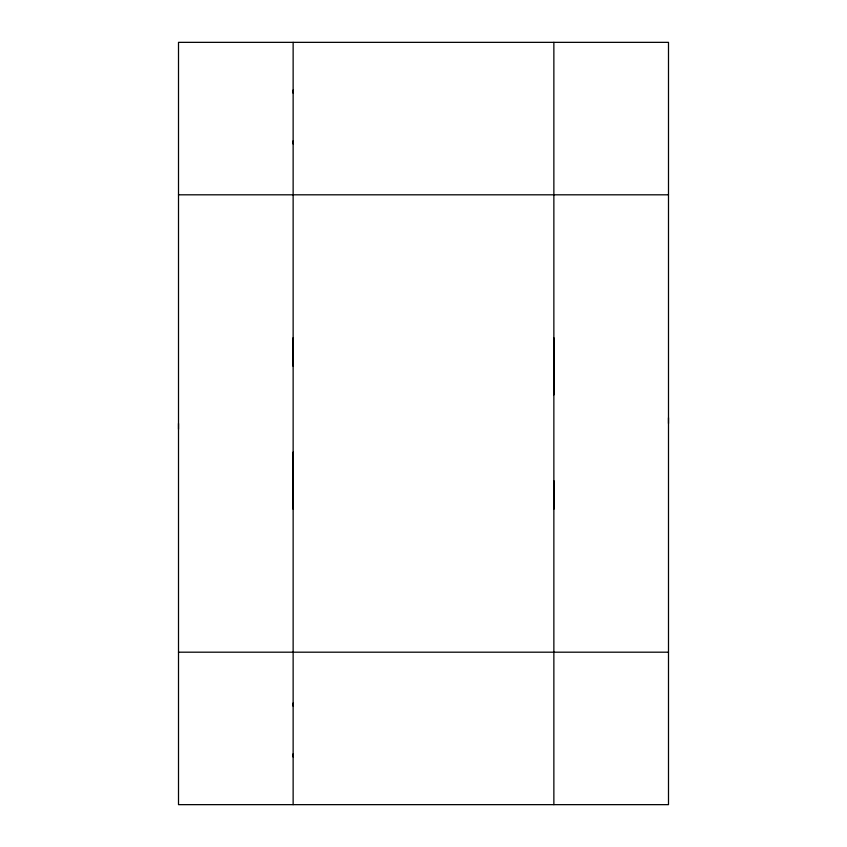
<?xml version="1.0" encoding="UTF-8"?>
<svg xmlns="http://www.w3.org/2000/svg" width="847" height="847" viewBox="0 0 847 847"><rect width="100%" height="100%" fill="white"/><g stroke="black" fill="none" stroke-linecap="round" stroke-linejoin="round"><path stroke-width="1.27" d="M178.505 423.5L178.505 804.65L668.495 804.65L668.495 417.783M293.136 804.65L293.136 452.086M293.136 366.328L293.136 337.741M293.136 143.99L293.136 140.814M293.136 93.17L293.136 89.994M553.864 509.259L553.864 480.673M553.864 394.914L553.864 42.35M668.495 423.5L668.495 42.35L178.505 42.35L178.505 429.217M178.505 194.81L668.495 194.81M178.505 652.19L668.495 652.19M553.864 337.741L553.864 804.65M293.136 42.35L293.136 509.259M293.136 703.01L293.136 706.186M293.136 753.83L293.136 757.006"/></g></svg>
